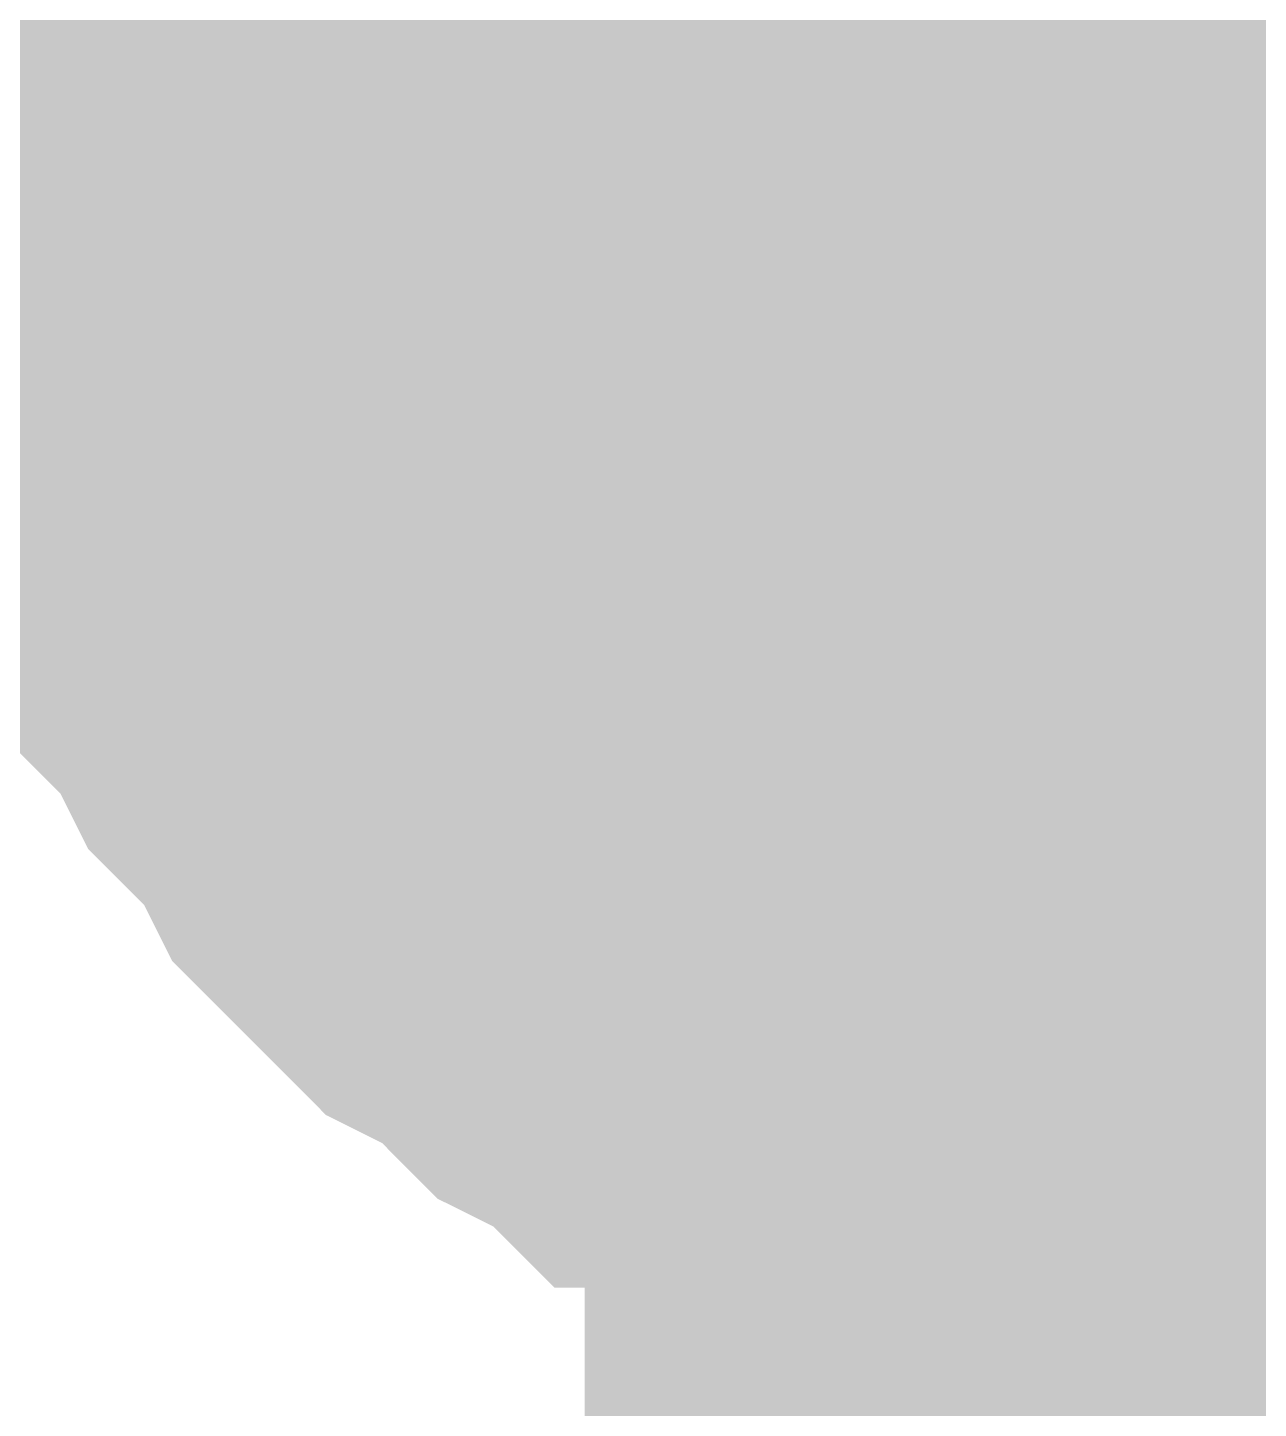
# Model space of a CAD drawing. Header units: inches. Extents: x 0 to 841, y 0 to 594.
# Drawn here: x 411.682 to 412.673, y 551.552 to 552.664 of the extents above; entities that cross this region are included whole.
import ezdxf

# ---------------------------------------------------------------- set-up
doc = ezdxf.new("R2010")
doc.units = ezdxf.units.IN
doc.layers.add('Sheet', color=255, linetype='Continuous')

msp = doc.modelspace()

# ---------------------------------------------------------------- linework, layer by layer
at = {"layer": 'Sheet'}
for points in [[(402.5113, 567.4982, 0.7493, 0.7493, 0), (412.505, 567.4982, 0.7493, 0.7493, 0), (412.505, 552.4955, 0.7493, 0.7493, 0)], [(411.7415, 552.4955, 0.2997, 0.2997, 0), (411.7415, 552.5404, 0.2997, 0.2997, 0), (411.7415, 552.5628, 0.2997, 0.2997, 0), (411.7415, 552.6078, 0.2997, 0.2997, 0), (411.7639, 552.6527, 0.2997, 0.2997, 0), (411.7639, 552.6751, 0.2997, 0.2997, 0), (411.7864, 552.7201, 0.2997, 0.2997, 0), (411.7864, 552.7425, 0.2997, 0.2997, 0), (411.8088, 552.7874, 0.2997, 0.2997, 0), (411.8088, 552.8099, 0.2997, 0.2997, 0), (411.8313, 552.8548, 0.2997, 0.2997, 0)], [(411.7415, 552.4955, 0.2997, 0.2997, 0), (411.7415, 552.5404, 0.2997, 0.2997, 0), (411.7415, 552.5628, 0.2997, 0.2997, 0), (411.7415, 552.6078, 0.2997, 0.2997, 0), (411.7639, 552.6527, 0.2997, 0.2997, 0), (411.7639, 552.6751, 0.2997, 0.2997, 0), (411.7864, 552.7201, 0.2997, 0.2997, 0), (411.7864, 552.7425, 0.2997, 0.2997, 0), (411.8088, 552.7874, 0.2997, 0.2997, 0), (411.8088, 552.8099, 0.2997, 0.2997, 0), (411.8313, 552.8548, 0.2997, 0.2997, 0)], [(411.7415, 552.4955, 0.2997, 0.2997, 0), (411.7415, 552.5404, 0.2997, 0.2997, 0), (411.7415, 552.5628, 0.2997, 0.2997, 0), (411.7415, 552.6078, 0.2997, 0.2997, 0), (411.7639, 552.6527, 0.2997, 0.2997, 0), (411.7639, 552.6751, 0.2997, 0.2997, 0), (411.7864, 552.7201, 0.2997, 0.2997, 0), (411.7864, 552.7425, 0.2997, 0.2997, 0), (411.8088, 552.7874, 0.2997, 0.2997, 0), (411.8088, 552.8099, 0.2997, 0.2997, 0), (411.8313, 552.8548, 0.2997, 0.2997, 0)], [(411.7415, 552.4955, 0.2997, 0.2997, 0), (411.7415, 552.5404, 0.2997, 0.2997, 0), (411.7415, 552.5628, 0.2997, 0.2997, 0), (411.7415, 552.6078, 0.2997, 0.2997, 0), (411.7639, 552.6527, 0.2997, 0.2997, 0), (411.7639, 552.6751, 0.2997, 0.2997, 0), (411.7864, 552.7201, 0.2997, 0.2997, 0), (411.7864, 552.7425, 0.2997, 0.2997, 0), (411.8088, 552.7874, 0.2997, 0.2997, 0), (411.8088, 552.8099, 0.2997, 0.2997, 0), (411.8313, 552.8548, 0.2997, 0.2997, 0)], [(412.0109, 552.4955, 0.2997, 0.2997, 0), (412.0109, 552.5179, 0.2997, 0.2997, 0), (412.0109, 552.5404, 0.2997, 0.2997, 0), (412.0109, 552.5628, 0.2997, 0.2997, 0), (412.0109, 552.5853, 0.2997, 0.2997, 0), (412.0334, 552.6078, 0.2997, 0.2997, 0), (412.0334, 552.6302, 0.2997, 0.2997, 0), (412.0334, 552.6751, 0.2997, 0.2997, 0), (412.0559, 552.6751, 0.2997, 0.2997, 0), (412.0559, 552.6976, 0.2997, 0.2997, 0), (412.0783, 552.7201, 0.2997, 0.2997, 0), (412.0783, 552.7425, 0.2997, 0.2997, 0), (412.1008, 552.765, 0.2997, 0.2997, 0), (412.1008, 552.7874, 0.2997, 0.2997, 0), (412.1232, 552.8099, 0.2997, 0.2997, 0), (412.1457, 552.8324, 0.2997, 0.2997, 0)], [(412.0109, 552.4955, 0.2997, 0.2997, 0), (412.0109, 552.5179, 0.2997, 0.2997, 0), (412.0109, 552.5404, 0.2997, 0.2997, 0), (412.0109, 552.5628, 0.2997, 0.2997, 0), (412.0109, 552.5853, 0.2997, 0.2997, 0), (412.0334, 552.6078, 0.2997, 0.2997, 0), (412.0334, 552.6302, 0.2997, 0.2997, 0), (412.0334, 552.6751, 0.2997, 0.2997, 0), (412.0559, 552.6751, 0.2997, 0.2997, 0), (412.0559, 552.6976, 0.2997, 0.2997, 0), (412.0783, 552.7201, 0.2997, 0.2997, 0), (412.0783, 552.7425, 0.2997, 0.2997, 0), (412.1008, 552.765, 0.2997, 0.2997, 0), (412.1008, 552.7874, 0.2997, 0.2997, 0), (412.1232, 552.8099, 0.2997, 0.2997, 0), (412.1457, 552.8324, 0.2997, 0.2997, 0)], [(412.0109, 552.4955, 0.2997, 0.2997, 0), (412.0109, 552.5179, 0.2997, 0.2997, 0), (412.0109, 552.5404, 0.2997, 0.2997, 0), (412.0109, 552.5628, 0.2997, 0.2997, 0), (412.0109, 552.5853, 0.2997, 0.2997, 0), (412.0334, 552.6078, 0.2997, 0.2997, 0), (412.0334, 552.6302, 0.2997, 0.2997, 0), (412.0334, 552.6751, 0.2997, 0.2997, 0), (412.0559, 552.6751, 0.2997, 0.2997, 0), (412.0559, 552.6976, 0.2997, 0.2997, 0), (412.0783, 552.7201, 0.2997, 0.2997, 0), (412.0783, 552.7425, 0.2997, 0.2997, 0), (412.1008, 552.765, 0.2997, 0.2997, 0), (412.1008, 552.7874, 0.2997, 0.2997, 0), (412.1232, 552.8099, 0.2997, 0.2997, 0), (412.1457, 552.8324, 0.2997, 0.2997, 0)], [(412.0109, 552.4955, 0.2997, 0.2997, 0), (412.0109, 552.5179, 0.2997, 0.2997, 0), (412.0109, 552.5404, 0.2997, 0.2997, 0), (412.0109, 552.5628, 0.2997, 0.2997, 0), (412.0109, 552.5853, 0.2997, 0.2997, 0), (412.0334, 552.6078, 0.2997, 0.2997, 0), (412.0334, 552.6302, 0.2997, 0.2997, 0), (412.0334, 552.6751, 0.2997, 0.2997, 0), (412.0559, 552.6751, 0.2997, 0.2997, 0), (412.0559, 552.6976, 0.2997, 0.2997, 0), (412.0783, 552.7201, 0.2997, 0.2997, 0), (412.0783, 552.7425, 0.2997, 0.2997, 0), (412.1008, 552.765, 0.2997, 0.2997, 0), (412.1008, 552.7874, 0.2997, 0.2997, 0), (412.1232, 552.8099, 0.2997, 0.2997, 0), (412.1457, 552.8324, 0.2997, 0.2997, 0)], [(445.0015, 552.4955, 0.7493, 0.7493, 0), (429.9997, 552.4955, 0.7493, 0.7493, 0), (412.505, 552.4955, 0.7493, 0.7493, 0), (412.505, 552.4955, 0.7493, 0.7493, 0), (405.0041, 552.4955, 0.7493, 0.7493, 0), (405.0041, 552.4955, 0.7493, 0.7493, 0)], [(412.505, 552.4955, 0.7493, 0.7493, 0), (412.505, 549.98, 0.7493, 0.7493, 0)], [(411.7415, 552.4955, 0.0991, 0.0991, 0), (411.7415, 552.5404, 0.0991, 0.0991, 0), (411.7415, 552.5628, 0.0991, 0.0991, 0), (411.7415, 552.6078, 0.0991, 0.0991, 0), (411.7639, 552.6527, 0.0991, 0.0991, 0), (411.7639, 552.6751, 0.0991, 0.0991, 0), (411.7864, 552.7201, 0.0991, 0.0991, 0)], [(411.7415, 552.4955, 0.0991, 0.0991, 0), (411.7415, 552.5404, 0.0991, 0.0991, 0), (411.7415, 552.5628, 0.0991, 0.0991, 0), (411.7415, 552.6078, 0.0991, 0.0991, 0), (411.7639, 552.6527, 0.0991, 0.0991, 0), (411.7639, 552.6751, 0.0991, 0.0991, 0), (411.7864, 552.7201, 0.0991, 0.0991, 0)], [(411.7415, 552.4955, 0.0991, 0.0991, 0), (411.7415, 552.5404, 0.0991, 0.0991, 0), (411.7415, 552.5628, 0.0991, 0.0991, 0), (411.7415, 552.6078, 0.0991, 0.0991, 0), (411.7639, 552.6527, 0.0991, 0.0991, 0), (411.7639, 552.6751, 0.0991, 0.0991, 0), (411.7864, 552.7201, 0.0991, 0.0991, 0)], [(411.7415, 552.4955, 0.0991, 0.0991, 0), (411.7415, 552.5404, 0.0991, 0.0991, 0), (411.7415, 552.5628, 0.0991, 0.0991, 0), (411.7415, 552.6078, 0.0991, 0.0991, 0), (411.7639, 552.6527, 0.0991, 0.0991, 0), (411.7639, 552.6751, 0.0991, 0.0991, 0), (411.7864, 552.7201, 0.0991, 0.0991, 0)], [(412.0109, 552.4955, 0.0991, 0.0991, 0), (412.0109, 552.5179, 0.0991, 0.0991, 0), (412.0109, 552.5404, 0.0991, 0.0991, 0), (412.0109, 552.5628, 0.0991, 0.0991, 0), (412.0109, 552.5853, 0.0991, 0.0991, 0), (412.0334, 552.6078, 0.0991, 0.0991, 0), (412.0334, 552.6302, 0.0991, 0.0991, 0), (412.0334, 552.6751, 0.0991, 0.0991, 0), (412.0559, 552.6751, 0.0991, 0.0991, 0), (412.0559, 552.6976, 0.0991, 0.0991, 0), (412.0783, 552.7201, 0.0991, 0.0991, 0)], [(412.0109, 552.4955, 0.0991, 0.0991, 0), (412.0109, 552.5179, 0.0991, 0.0991, 0), (412.0109, 552.5404, 0.0991, 0.0991, 0), (412.0109, 552.5628, 0.0991, 0.0991, 0), (412.0109, 552.5853, 0.0991, 0.0991, 0), (412.0334, 552.6078, 0.0991, 0.0991, 0), (412.0334, 552.6302, 0.0991, 0.0991, 0), (412.0334, 552.6751, 0.0991, 0.0991, 0), (412.0559, 552.6751, 0.0991, 0.0991, 0), (412.0559, 552.6976, 0.0991, 0.0991, 0), (412.0783, 552.7201, 0.0991, 0.0991, 0)], [(412.0109, 552.4955, 0.0991, 0.0991, 0), (412.0109, 552.5179, 0.0991, 0.0991, 0), (412.0109, 552.5404, 0.0991, 0.0991, 0), (412.0109, 552.5628, 0.0991, 0.0991, 0), (412.0109, 552.5853, 0.0991, 0.0991, 0), (412.0334, 552.6078, 0.0991, 0.0991, 0), (412.0334, 552.6302, 0.0991, 0.0991, 0), (412.0334, 552.6751, 0.0991, 0.0991, 0), (412.0559, 552.6751, 0.0991, 0.0991, 0), (412.0559, 552.6976, 0.0991, 0.0991, 0), (412.0783, 552.7201, 0.0991, 0.0991, 0)], [(412.0109, 552.4955, 0.0991, 0.0991, 0), (412.0109, 552.5179, 0.0991, 0.0991, 0), (412.0109, 552.5404, 0.0991, 0.0991, 0), (412.0109, 552.5628, 0.0991, 0.0991, 0), (412.0109, 552.5853, 0.0991, 0.0991, 0), (412.0334, 552.6078, 0.0991, 0.0991, 0), (412.0334, 552.6302, 0.0991, 0.0991, 0), (412.0334, 552.6751, 0.0991, 0.0991, 0), (412.0559, 552.6751, 0.0991, 0.0991, 0), (412.0559, 552.6976, 0.0991, 0.0991, 0), (412.0783, 552.7201, 0.0991, 0.0991, 0)], [(412.505, 551.7319, 0.2997, 0.2997, 0), (412.4601, 551.7319, 0.2997, 0.2997, 0), (412.4376, 551.7319, 0.2997, 0.2997, 0), (412.3927, 551.7319, 0.2997, 0.2997, 0), (412.3478, 551.7543, 0.2997, 0.2997, 0), (412.3254, 551.7543, 0.2997, 0.2997, 0), (412.2804, 551.7768, 0.2997, 0.2997, 0), (412.258, 551.7768, 0.2997, 0.2997, 0), (412.2131, 551.7992, 0.2997, 0.2997, 0), (412.1906, 551.7992, 0.2997, 0.2997, 0), (412.1457, 551.8217, 0.2997, 0.2997, 0), (412.1232, 551.8441, 0.2997, 0.2997, 0), (412.0783, 551.8666, 0.2997, 0.2997, 0), (412.0559, 551.8891, 0.2997, 0.2997, 0), (412.0334, 551.9115, 0.2997, 0.2997, 0), (411.9885, 551.934, 0.2997, 0.2997, 0), (411.966, 551.9564, 0.2997, 0.2997, 0), (411.9436, 551.9789, 0.2997, 0.2997, 0), (411.9211, 552.0014, 0.2997, 0.2997, 0), (411.8987, 552.0463, 0.2997, 0.2997, 0), (411.8762, 552.0687, 0.2997, 0.2997, 0), (411.8537, 552.0912, 0.2997, 0.2997, 0), (411.8313, 552.1361, 0.2997, 0.2997, 0), (411.8088, 552.1586, 0.2997, 0.2997, 0), (411.8088, 552.2035, 0.2997, 0.2997, 0), (411.7864, 552.226, 0.2997, 0.2997, 0), (411.7864, 552.2709, 0.2997, 0.2997, 0), (411.7639, 552.2933, 0.2997, 0.2997, 0), (411.7639, 552.3382, 0.2997, 0.2997, 0), (411.7415, 552.3832, 0.2997, 0.2997, 0), (411.7415, 552.4056, 0.2997, 0.2997, 0), (411.7415, 552.4505, 0.2997, 0.2997, 0), (411.7415, 552.4955, 0.2997, 0.2997, 0)], [(411.7415, 552.4955, 0.2997, 0.2997, 0), (411.7415, 552.4955, 0.2997, 0.2997, 0)], [(412.505, 551.7319, 0.2997, 0.2997, 0), (412.4601, 551.7319, 0.2997, 0.2997, 0), (412.4152, 551.7319, 0.2997, 0.2997, 0), (412.3927, 551.7319, 0.2997, 0.2997, 0), (412.3478, 551.7543, 0.2997, 0.2997, 0), (412.3029, 551.7543, 0.2997, 0.2997, 0), (412.2804, 551.7768, 0.2997, 0.2997, 0), (412.2355, 551.7768, 0.2997, 0.2997, 0), (412.2131, 551.7992, 0.2997, 0.2997, 0), (412.1682, 551.7992, 0.2997, 0.2997, 0), (412.1457, 551.8217, 0.2997, 0.2997, 0), (412.1008, 551.8441, 0.2997, 0.2997, 0), (412.0783, 551.8666, 0.2997, 0.2997, 0), (412.0559, 551.8891, 0.2997, 0.2997, 0), (412.0109, 551.9115, 0.2997, 0.2997, 0), (411.9885, 551.934, 0.2997, 0.2997, 0), (411.966, 551.9564, 0.2997, 0.2997, 0), (411.9436, 551.9789, 0.2997, 0.2997, 0), (411.9211, 552.0014, 0.2997, 0.2997, 0), (411.8987, 552.0463, 0.2997, 0.2997, 0), (411.8762, 552.0687, 0.2997, 0.2997, 0), (411.8537, 552.0912, 0.2997, 0.2997, 0), (411.8313, 552.1361, 0.2997, 0.2997, 0), (411.8088, 552.1586, 0.2997, 0.2997, 0), (411.8088, 552.2035, 0.2997, 0.2997, 0), (411.7864, 552.226, 0.2997, 0.2997, 0), (411.7864, 552.2709, 0.2997, 0.2997, 0), (411.7639, 552.2933, 0.2997, 0.2997, 0), (411.7639, 552.3382, 0.2997, 0.2997, 0), (411.7415, 552.3832, 0.2997, 0.2997, 0), (411.7415, 552.4056, 0.2997, 0.2997, 0), (411.7415, 552.4505, 0.2997, 0.2997, 0), (411.7415, 552.4955, 0.2997, 0.2997, 0)], [(411.7415, 552.4955, 0.2997, 0.2997, 0), (411.7415, 552.4955, 0.2997, 0.2997, 0)], [(412.505, 551.7319, 0.2997, 0.2997, 0), (412.4601, 551.7319, 0.2997, 0.2997, 0), (412.4376, 551.7319, 0.2997, 0.2997, 0), (412.3927, 551.7319, 0.2997, 0.2997, 0), (412.3478, 551.7543, 0.2997, 0.2997, 0), (412.3254, 551.7543, 0.2997, 0.2997, 0), (412.2804, 551.7768, 0.2997, 0.2997, 0), (412.258, 551.7768, 0.2997, 0.2997, 0), (412.2131, 551.7992, 0.2997, 0.2997, 0), (412.1906, 551.7992, 0.2997, 0.2997, 0), (412.1457, 551.8217, 0.2997, 0.2997, 0), (412.1232, 551.8441, 0.2997, 0.2997, 0), (412.0783, 551.8666, 0.2997, 0.2997, 0), (412.0559, 551.8891, 0.2997, 0.2997, 0), (412.0334, 551.9115, 0.2997, 0.2997, 0), (411.9885, 551.934, 0.2997, 0.2997, 0), (411.966, 551.9564, 0.2997, 0.2997, 0), (411.9436, 551.9789, 0.2997, 0.2997, 0), (411.9211, 552.0014, 0.2997, 0.2997, 0), (411.8987, 552.0463, 0.2997, 0.2997, 0), (411.8762, 552.0687, 0.2997, 0.2997, 0), (411.8537, 552.0912, 0.2997, 0.2997, 0), (411.8313, 552.1361, 0.2997, 0.2997, 0), (411.8088, 552.1586, 0.2997, 0.2997, 0), (411.8088, 552.2035, 0.2997, 0.2997, 0), (411.7864, 552.226, 0.2997, 0.2997, 0), (411.7864, 552.2709, 0.2997, 0.2997, 0), (411.7639, 552.2933, 0.2997, 0.2997, 0), (411.7639, 552.3382, 0.2997, 0.2997, 0), (411.7415, 552.3832, 0.2997, 0.2997, 0), (411.7415, 552.4056, 0.2997, 0.2997, 0), (411.7415, 552.4505, 0.2997, 0.2997, 0), (411.7415, 552.4955, 0.2997, 0.2997, 0)], [(411.7415, 552.4955, 0.2997, 0.2997, 0), (411.7415, 552.4955, 0.2997, 0.2997, 0)], [(412.505, 551.7319, 0.2997, 0.2997, 0), (412.4601, 551.7319, 0.2997, 0.2997, 0), (412.4152, 551.7319, 0.2997, 0.2997, 0), (412.3927, 551.7319, 0.2997, 0.2997, 0), (412.3478, 551.7543, 0.2997, 0.2997, 0), (412.3029, 551.7543, 0.2997, 0.2997, 0), (412.2804, 551.7768, 0.2997, 0.2997, 0), (412.2355, 551.7768, 0.2997, 0.2997, 0), (412.2131, 551.7992, 0.2997, 0.2997, 0), (412.1682, 551.7992, 0.2997, 0.2997, 0), (412.1457, 551.8217, 0.2997, 0.2997, 0), (412.1008, 551.8441, 0.2997, 0.2997, 0), (412.0783, 551.8666, 0.2997, 0.2997, 0), (412.0559, 551.8891, 0.2997, 0.2997, 0), (412.0109, 551.9115, 0.2997, 0.2997, 0), (411.9885, 551.934, 0.2997, 0.2997, 0), (411.966, 551.9564, 0.2997, 0.2997, 0), (411.9436, 551.9789, 0.2997, 0.2997, 0), (411.9211, 552.0014, 0.2997, 0.2997, 0), (411.8987, 552.0463, 0.2997, 0.2997, 0), (411.8762, 552.0687, 0.2997, 0.2997, 0), (411.8537, 552.0912, 0.2997, 0.2997, 0), (411.8313, 552.1361, 0.2997, 0.2997, 0), (411.8088, 552.1586, 0.2997, 0.2997, 0), (411.8088, 552.2035, 0.2997, 0.2997, 0), (411.7864, 552.226, 0.2997, 0.2997, 0), (411.7864, 552.2709, 0.2997, 0.2997, 0), (411.7639, 552.2933, 0.2997, 0.2997, 0), (411.7639, 552.3382, 0.2997, 0.2997, 0), (411.7415, 552.3832, 0.2997, 0.2997, 0), (411.7415, 552.4056, 0.2997, 0.2997, 0), (411.7415, 552.4505, 0.2997, 0.2997, 0), (411.7415, 552.4955, 0.2997, 0.2997, 0)], [(411.7415, 552.4955, 0.2997, 0.2997, 0), (411.7415, 552.4955, 0.2997, 0.2997, 0)], [(412.505, 551.9789, 0.2997, 0.2997, 0), (412.4826, 551.9789, 0.2997, 0.2997, 0), (412.4601, 551.9789, 0.2997, 0.2997, 0), (412.4376, 551.9789, 0.2997, 0.2997, 0), (412.4152, 551.9789, 0.2997, 0.2997, 0), (412.3927, 552.0014, 0.2997, 0.2997, 0), (412.3703, 552.0014, 0.2997, 0.2997, 0), (412.3254, 552.0014, 0.2997, 0.2997, 0), (412.3254, 552.0238, 0.2997, 0.2997, 0), (412.3029, 552.0238, 0.2997, 0.2997, 0), (412.2804, 552.0463, 0.2997, 0.2997, 0), (412.258, 552.0463, 0.2997, 0.2997, 0), (412.2355, 552.0687, 0.2997, 0.2997, 0), (412.2131, 552.0687, 0.2997, 0.2997, 0), (412.1906, 552.0912, 0.2997, 0.2997, 0), (412.1682, 552.1137, 0.2997, 0.2997, 0), (412.1457, 552.1361, 0.2997, 0.2997, 0), (412.1457, 552.1361, 0.2997, 0.2997, 0), (412.1232, 552.1586, 0.2997, 0.2997, 0), (412.1008, 552.181, 0.2997, 0.2997, 0), (412.1008, 552.2035, 0.2997, 0.2997, 0), (412.0783, 552.226, 0.2997, 0.2997, 0), (412.0783, 552.2484, 0.2997, 0.2997, 0), (412.0559, 552.2709, 0.2997, 0.2997, 0), (412.0559, 552.2933, 0.2997, 0.2997, 0), (412.0334, 552.3158, 0.2997, 0.2997, 0), (412.0334, 552.3382, 0.2997, 0.2997, 0), (412.0334, 552.3607, 0.2997, 0.2997, 0), (412.0109, 552.3832, 0.2997, 0.2997, 0), (412.0109, 552.4056, 0.2997, 0.2997, 0), (412.0109, 552.4505, 0.2997, 0.2997, 0), (412.0109, 552.473, 0.2997, 0.2997, 0), (412.0109, 552.4955, 0.2997, 0.2997, 0)], [(412.0109, 552.4955, 0.2997, 0.2997, 0), (412.0109, 552.4955, 0.2997, 0.2997, 0)], [(412.505, 551.9789, 0.2997, 0.2997, 0), (412.4826, 551.9789, 0.2997, 0.2997, 0), (412.4601, 551.9789, 0.2997, 0.2997, 0), (412.4376, 551.9789, 0.2997, 0.2997, 0), (412.4152, 551.9789, 0.2997, 0.2997, 0), (412.3927, 552.0014, 0.2997, 0.2997, 0), (412.3703, 552.0014, 0.2997, 0.2997, 0), (412.3254, 552.0014, 0.2997, 0.2997, 0), (412.3254, 552.0238, 0.2997, 0.2997, 0), (412.3029, 552.0238, 0.2997, 0.2997, 0), (412.2804, 552.0463, 0.2997, 0.2997, 0), (412.258, 552.0463, 0.2997, 0.2997, 0), (412.2355, 552.0687, 0.2997, 0.2997, 0), (412.2131, 552.0687, 0.2997, 0.2997, 0), (412.1906, 552.0912, 0.2997, 0.2997, 0), (412.1682, 552.1137, 0.2997, 0.2997, 0), (412.1457, 552.1361, 0.2997, 0.2997, 0), (412.1457, 552.1361, 0.2997, 0.2997, 0), (412.1232, 552.1586, 0.2997, 0.2997, 0), (412.1008, 552.181, 0.2997, 0.2997, 0), (412.1008, 552.2035, 0.2997, 0.2997, 0), (412.0783, 552.226, 0.2997, 0.2997, 0), (412.0783, 552.2484, 0.2997, 0.2997, 0), (412.0559, 552.2709, 0.2997, 0.2997, 0), (412.0559, 552.2933, 0.2997, 0.2997, 0), (412.0334, 552.3158, 0.2997, 0.2997, 0), (412.0334, 552.3382, 0.2997, 0.2997, 0), (412.0334, 552.3607, 0.2997, 0.2997, 0), (412.0109, 552.3832, 0.2997, 0.2997, 0), (412.0109, 552.4056, 0.2997, 0.2997, 0), (412.0109, 552.4505, 0.2997, 0.2997, 0), (412.0109, 552.473, 0.2997, 0.2997, 0), (412.0109, 552.4955, 0.2997, 0.2997, 0)], [(412.0109, 552.4955, 0.2997, 0.2997, 0), (412.0109, 552.4955, 0.2997, 0.2997, 0)], [(412.505, 551.9789, 0.2997, 0.2997, 0), (412.4826, 551.9789, 0.2997, 0.2997, 0), (412.4601, 551.9789, 0.2997, 0.2997, 0), (412.4376, 551.9789, 0.2997, 0.2997, 0), (412.4152, 551.9789, 0.2997, 0.2997, 0), (412.3927, 552.0014, 0.2997, 0.2997, 0), (412.3703, 552.0014, 0.2997, 0.2997, 0), (412.3254, 552.0014, 0.2997, 0.2997, 0), (412.3254, 552.0238, 0.2997, 0.2997, 0), (412.3029, 552.0238, 0.2997, 0.2997, 0), (412.2804, 552.0463, 0.2997, 0.2997, 0), (412.258, 552.0463, 0.2997, 0.2997, 0), (412.2355, 552.0687, 0.2997, 0.2997, 0), (412.2131, 552.0687, 0.2997, 0.2997, 0), (412.1906, 552.0912, 0.2997, 0.2997, 0), (412.1682, 552.1137, 0.2997, 0.2997, 0), (412.1457, 552.1361, 0.2997, 0.2997, 0), (412.1457, 552.1361, 0.2997, 0.2997, 0), (412.1232, 552.1586, 0.2997, 0.2997, 0), (412.1008, 552.181, 0.2997, 0.2997, 0), (412.1008, 552.2035, 0.2997, 0.2997, 0), (412.0783, 552.226, 0.2997, 0.2997, 0), (412.0783, 552.2484, 0.2997, 0.2997, 0), (412.0559, 552.2709, 0.2997, 0.2997, 0), (412.0559, 552.2933, 0.2997, 0.2997, 0), (412.0334, 552.3158, 0.2997, 0.2997, 0), (412.0334, 552.3382, 0.2997, 0.2997, 0), (412.0334, 552.3607, 0.2997, 0.2997, 0), (412.0109, 552.3832, 0.2997, 0.2997, 0), (412.0109, 552.4056, 0.2997, 0.2997, 0), (412.0109, 552.4505, 0.2997, 0.2997, 0), (412.0109, 552.473, 0.2997, 0.2997, 0), (412.0109, 552.4955, 0.2997, 0.2997, 0)], [(412.0109, 552.4955, 0.2997, 0.2997, 0), (412.0109, 552.4955, 0.2997, 0.2997, 0)], [(412.505, 551.9789, 0.2997, 0.2997, 0), (412.4826, 551.9789, 0.2997, 0.2997, 0), (412.4601, 551.9789, 0.2997, 0.2997, 0), (412.4376, 551.9789, 0.2997, 0.2997, 0), (412.4152, 551.9789, 0.2997, 0.2997, 0), (412.3927, 552.0014, 0.2997, 0.2997, 0), (412.3703, 552.0014, 0.2997, 0.2997, 0), (412.3254, 552.0014, 0.2997, 0.2997, 0), (412.3254, 552.0238, 0.2997, 0.2997, 0), (412.3029, 552.0238, 0.2997, 0.2997, 0), (412.2804, 552.0463, 0.2997, 0.2997, 0), (412.258, 552.0463, 0.2997, 0.2997, 0), (412.2355, 552.0687, 0.2997, 0.2997, 0), (412.2131, 552.0687, 0.2997, 0.2997, 0), (412.1906, 552.0912, 0.2997, 0.2997, 0), (412.1682, 552.1137, 0.2997, 0.2997, 0), (412.1457, 552.1361, 0.2997, 0.2997, 0), (412.1457, 552.1361, 0.2997, 0.2997, 0), (412.1232, 552.1586, 0.2997, 0.2997, 0), (412.1008, 552.181, 0.2997, 0.2997, 0), (412.1008, 552.2035, 0.2997, 0.2997, 0), (412.0783, 552.226, 0.2997, 0.2997, 0), (412.0783, 552.2484, 0.2997, 0.2997, 0), (412.0559, 552.2709, 0.2997, 0.2997, 0), (412.0559, 552.2933, 0.2997, 0.2997, 0), (412.0334, 552.3158, 0.2997, 0.2997, 0), (412.0334, 552.3382, 0.2997, 0.2997, 0), (412.0334, 552.3607, 0.2997, 0.2997, 0), (412.0109, 552.3832, 0.2997, 0.2997, 0), (412.0109, 552.4056, 0.2997, 0.2997, 0), (412.0109, 552.4505, 0.2997, 0.2997, 0), (412.0109, 552.473, 0.2997, 0.2997, 0), (412.0109, 552.4955, 0.2997, 0.2997, 0)], [(412.0109, 552.4955, 0.2997, 0.2997, 0), (412.0109, 552.4955, 0.2997, 0.2997, 0)], [(412.505, 551.7319, 0.0991, 0.0991, 0), (412.4601, 551.7319, 0.0991, 0.0991, 0), (412.4376, 551.7319, 0.0991, 0.0991, 0), (412.3927, 551.7319, 0.0991, 0.0991, 0), (412.3478, 551.7543, 0.0991, 0.0991, 0), (412.3254, 551.7543, 0.0991, 0.0991, 0), (412.2804, 551.7768, 0.0991, 0.0991, 0), (412.258, 551.7768, 0.0991, 0.0991, 0), (412.2131, 551.7992, 0.0991, 0.0991, 0), (412.1906, 551.7992, 0.0991, 0.0991, 0), (412.1457, 551.8217, 0.0991, 0.0991, 0), (412.1232, 551.8441, 0.0991, 0.0991, 0), (412.0783, 551.8666, 0.0991, 0.0991, 0), (412.0559, 551.8891, 0.0991, 0.0991, 0), (412.0334, 551.9115, 0.0991, 0.0991, 0), (411.9885, 551.934, 0.0991, 0.0991, 0), (411.966, 551.9564, 0.0991, 0.0991, 0), (411.9436, 551.9789, 0.0991, 0.0991, 0), (411.9211, 552.0014, 0.0991, 0.0991, 0), (411.8987, 552.0463, 0.0991, 0.0991, 0), (411.8762, 552.0687, 0.0991, 0.0991, 0), (411.8537, 552.0912, 0.0991, 0.0991, 0), (411.8313, 552.1361, 0.0991, 0.0991, 0), (411.8088, 552.1586, 0.0991, 0.0991, 0), (411.8088, 552.2035, 0.0991, 0.0991, 0), (411.7864, 552.226, 0.0991, 0.0991, 0), (411.7864, 552.2709, 0.0991, 0.0991, 0), (411.7639, 552.2933, 0.0991, 0.0991, 0), (411.7639, 552.3382, 0.0991, 0.0991, 0), (411.7415, 552.3832, 0.0991, 0.0991, 0), (411.7415, 552.4056, 0.0991, 0.0991, 0), (411.7415, 552.4505, 0.0991, 0.0991, 0), (411.7415, 552.4955, 0.0991, 0.0991, 0)], [(411.7415, 552.4955, 0.0991, 0.0991, 0), (411.7415, 552.4955, 0.0991, 0.0991, 0)], [(412.505, 551.7319, 0.0991, 0.0991, 0), (412.4601, 551.7319, 0.0991, 0.0991, 0), (412.4152, 551.7319, 0.0991, 0.0991, 0), (412.3927, 551.7319, 0.0991, 0.0991, 0), (412.3478, 551.7543, 0.0991, 0.0991, 0), (412.3029, 551.7543, 0.0991, 0.0991, 0), (412.2804, 551.7768, 0.0991, 0.0991, 0), (412.2355, 551.7768, 0.0991, 0.0991, 0), (412.2131, 551.7992, 0.0991, 0.0991, 0), (412.1682, 551.7992, 0.0991, 0.0991, 0), (412.1457, 551.8217, 0.0991, 0.0991, 0), (412.1008, 551.8441, 0.0991, 0.0991, 0), (412.0783, 551.8666, 0.0991, 0.0991, 0), (412.0559, 551.8891, 0.0991, 0.0991, 0), (412.0109, 551.9115, 0.0991, 0.0991, 0), (411.9885, 551.934, 0.0991, 0.0991, 0), (411.966, 551.9564, 0.0991, 0.0991, 0), (411.9436, 551.9789, 0.0991, 0.0991, 0), (411.9211, 552.0014, 0.0991, 0.0991, 0), (411.8987, 552.0463, 0.0991, 0.0991, 0), (411.8762, 552.0687, 0.0991, 0.0991, 0), (411.8537, 552.0912, 0.0991, 0.0991, 0), (411.8313, 552.1361, 0.0991, 0.0991, 0), (411.8088, 552.1586, 0.0991, 0.0991, 0), (411.8088, 552.2035, 0.0991, 0.0991, 0), (411.7864, 552.226, 0.0991, 0.0991, 0), (411.7864, 552.2709, 0.0991, 0.0991, 0), (411.7639, 552.2933, 0.0991, 0.0991, 0), (411.7639, 552.3382, 0.0991, 0.0991, 0), (411.7415, 552.3832, 0.0991, 0.0991, 0), (411.7415, 552.4056, 0.0991, 0.0991, 0), (411.7415, 552.4505, 0.0991, 0.0991, 0), (411.7415, 552.4955, 0.0991, 0.0991, 0)], [(411.7415, 552.4955, 0.0991, 0.0991, 0), (411.7415, 552.4955, 0.0991, 0.0991, 0)], [(412.505, 551.7319, 0.0991, 0.0991, 0), (412.4601, 551.7319, 0.0991, 0.0991, 0), (412.4376, 551.7319, 0.0991, 0.0991, 0), (412.3927, 551.7319, 0.0991, 0.0991, 0), (412.3478, 551.7543, 0.0991, 0.0991, 0), (412.3254, 551.7543, 0.0991, 0.0991, 0), (412.2804, 551.7768, 0.0991, 0.0991, 0), (412.258, 551.7768, 0.0991, 0.0991, 0), (412.2131, 551.7992, 0.0991, 0.0991, 0), (412.1906, 551.7992, 0.0991, 0.0991, 0), (412.1457, 551.8217, 0.0991, 0.0991, 0), (412.1232, 551.8441, 0.0991, 0.0991, 0), (412.0783, 551.8666, 0.0991, 0.0991, 0), (412.0559, 551.8891, 0.0991, 0.0991, 0), (412.0334, 551.9115, 0.0991, 0.0991, 0), (411.9885, 551.934, 0.0991, 0.0991, 0), (411.966, 551.9564, 0.0991, 0.0991, 0), (411.9436, 551.9789, 0.0991, 0.0991, 0), (411.9211, 552.0014, 0.0991, 0.0991, 0), (411.8987, 552.0463, 0.0991, 0.0991, 0), (411.8762, 552.0687, 0.0991, 0.0991, 0), (411.8537, 552.0912, 0.0991, 0.0991, 0), (411.8313, 552.1361, 0.0991, 0.0991, 0), (411.8088, 552.1586, 0.0991, 0.0991, 0), (411.8088, 552.2035, 0.0991, 0.0991, 0), (411.7864, 552.226, 0.0991, 0.0991, 0), (411.7864, 552.2709, 0.0991, 0.0991, 0), (411.7639, 552.2933, 0.0991, 0.0991, 0), (411.7639, 552.3382, 0.0991, 0.0991, 0), (411.7415, 552.3832, 0.0991, 0.0991, 0), (411.7415, 552.4056, 0.0991, 0.0991, 0), (411.7415, 552.4505, 0.0991, 0.0991, 0), (411.7415, 552.4955, 0.0991, 0.0991, 0)], [(411.7415, 552.4955, 0.0991, 0.0991, 0), (411.7415, 552.4955, 0.0991, 0.0991, 0)], [(412.505, 551.7319, 0.0991, 0.0991, 0), (412.4601, 551.7319, 0.0991, 0.0991, 0), (412.4152, 551.7319, 0.0991, 0.0991, 0), (412.3927, 551.7319, 0.0991, 0.0991, 0), (412.3478, 551.7543, 0.0991, 0.0991, 0), (412.3029, 551.7543, 0.0991, 0.0991, 0), (412.2804, 551.7768, 0.0991, 0.0991, 0), (412.2355, 551.7768, 0.0991, 0.0991, 0), (412.2131, 551.7992, 0.0991, 0.0991, 0), (412.1682, 551.7992, 0.0991, 0.0991, 0), (412.1457, 551.8217, 0.0991, 0.0991, 0), (412.1008, 551.8441, 0.0991, 0.0991, 0), (412.0783, 551.8666, 0.0991, 0.0991, 0), (412.0559, 551.8891, 0.0991, 0.0991, 0), (412.0109, 551.9115, 0.0991, 0.0991, 0), (411.9885, 551.934, 0.0991, 0.0991, 0), (411.966, 551.9564, 0.0991, 0.0991, 0), (411.9436, 551.9789, 0.0991, 0.0991, 0), (411.9211, 552.0014, 0.0991, 0.0991, 0), (411.8987, 552.0463, 0.0991, 0.0991, 0), (411.8762, 552.0687, 0.0991, 0.0991, 0), (411.8537, 552.0912, 0.0991, 0.0991, 0), (411.8313, 552.1361, 0.0991, 0.0991, 0), (411.8088, 552.1586, 0.0991, 0.0991, 0), (411.8088, 552.2035, 0.0991, 0.0991, 0), (411.7864, 552.226, 0.0991, 0.0991, 0), (411.7864, 552.2709, 0.0991, 0.0991, 0), (411.7639, 552.2933, 0.0991, 0.0991, 0), (411.7639, 552.3382, 0.0991, 0.0991, 0), (411.7415, 552.3832, 0.0991, 0.0991, 0), (411.7415, 552.4056, 0.0991, 0.0991, 0), (411.7415, 552.4505, 0.0991, 0.0991, 0), (411.7415, 552.4955, 0.0991, 0.0991, 0)], [(411.7415, 552.4955, 0.0991, 0.0991, 0), (411.7415, 552.4955, 0.0991, 0.0991, 0)], [(412.505, 551.9789, 0.0991, 0.0991, 0), (412.4826, 551.9789, 0.0991, 0.0991, 0), (412.4601, 551.9789, 0.0991, 0.0991, 0), (412.4376, 551.9789, 0.0991, 0.0991, 0), (412.4152, 551.9789, 0.0991, 0.0991, 0), (412.3927, 552.0014, 0.0991, 0.0991, 0), (412.3703, 552.0014, 0.0991, 0.0991, 0), (412.3254, 552.0014, 0.0991, 0.0991, 0), (412.3254, 552.0238, 0.0991, 0.0991, 0), (412.3029, 552.0238, 0.0991, 0.0991, 0), (412.2804, 552.0463, 0.0991, 0.0991, 0), (412.258, 552.0463, 0.0991, 0.0991, 0), (412.2355, 552.0687, 0.0991, 0.0991, 0), (412.2131, 552.0687, 0.0991, 0.0991, 0), (412.1906, 552.0912, 0.0991, 0.0991, 0), (412.1682, 552.1137, 0.0991, 0.0991, 0), (412.1457, 552.1361, 0.0991, 0.0991, 0), (412.1457, 552.1361, 0.0991, 0.0991, 0), (412.1232, 552.1586, 0.0991, 0.0991, 0), (412.1008, 552.181, 0.0991, 0.0991, 0), (412.1008, 552.2035, 0.0991, 0.0991, 0), (412.0783, 552.226, 0.0991, 0.0991, 0), (412.0783, 552.2484, 0.0991, 0.0991, 0), (412.0559, 552.2709, 0.0991, 0.0991, 0), (412.0559, 552.2933, 0.0991, 0.0991, 0), (412.0334, 552.3158, 0.0991, 0.0991, 0), (412.0334, 552.3382, 0.0991, 0.0991, 0), (412.0334, 552.3607, 0.0991, 0.0991, 0), (412.0109, 552.3832, 0.0991, 0.0991, 0), (412.0109, 552.4056, 0.0991, 0.0991, 0), (412.0109, 552.4505, 0.0991, 0.0991, 0), (412.0109, 552.473, 0.0991, 0.0991, 0), (412.0109, 552.4955, 0.0991, 0.0991, 0)], [(412.0109, 552.4955, 0.0991, 0.0991, 0), (412.0109, 552.4955, 0.0991, 0.0991, 0)], [(412.505, 551.9789, 0.0991, 0.0991, 0), (412.4826, 551.9789, 0.0991, 0.0991, 0), (412.4601, 551.9789, 0.0991, 0.0991, 0), (412.4376, 551.9789, 0.0991, 0.0991, 0), (412.4152, 551.9789, 0.0991, 0.0991, 0), (412.3927, 552.0014, 0.0991, 0.0991, 0), (412.3703, 552.0014, 0.0991, 0.0991, 0), (412.3254, 552.0014, 0.0991, 0.0991, 0), (412.3254, 552.0238, 0.0991, 0.0991, 0), (412.3029, 552.0238, 0.0991, 0.0991, 0), (412.2804, 552.0463, 0.0991, 0.0991, 0), (412.258, 552.0463, 0.0991, 0.0991, 0), (412.2355, 552.0687, 0.0991, 0.0991, 0), (412.2131, 552.0687, 0.0991, 0.0991, 0), (412.1906, 552.0912, 0.0991, 0.0991, 0), (412.1682, 552.1137, 0.0991, 0.0991, 0), (412.1457, 552.1361, 0.0991, 0.0991, 0), (412.1457, 552.1361, 0.0991, 0.0991, 0), (412.1232, 552.1586, 0.0991, 0.0991, 0), (412.1008, 552.181, 0.0991, 0.0991, 0), (412.1008, 552.2035, 0.0991, 0.0991, 0), (412.0783, 552.226, 0.0991, 0.0991, 0), (412.0783, 552.2484, 0.0991, 0.0991, 0), (412.0559, 552.2709, 0.0991, 0.0991, 0), (412.0559, 552.2933, 0.0991, 0.0991, 0), (412.0334, 552.3158, 0.0991, 0.0991, 0), (412.0334, 552.3382, 0.0991, 0.0991, 0), (412.0334, 552.3607, 0.0991, 0.0991, 0), (412.0109, 552.3832, 0.0991, 0.0991, 0), (412.0109, 552.4056, 0.0991, 0.0991, 0), (412.0109, 552.4505, 0.0991, 0.0991, 0), (412.0109, 552.473, 0.0991, 0.0991, 0), (412.0109, 552.4955, 0.0991, 0.0991, 0)], [(412.0109, 552.4955, 0.0991, 0.0991, 0), (412.0109, 552.4955, 0.0991, 0.0991, 0)], [(412.505, 551.9789, 0.0991, 0.0991, 0), (412.4826, 551.9789, 0.0991, 0.0991, 0), (412.4601, 551.9789, 0.0991, 0.0991, 0), (412.4376, 551.9789, 0.0991, 0.0991, 0), (412.4152, 551.9789, 0.0991, 0.0991, 0), (412.3927, 552.0014, 0.0991, 0.0991, 0), (412.3703, 552.0014, 0.0991, 0.0991, 0), (412.3254, 552.0014, 0.0991, 0.0991, 0), (412.3254, 552.0238, 0.0991, 0.0991, 0), (412.3029, 552.0238, 0.0991, 0.0991, 0), (412.2804, 552.0463, 0.0991, 0.0991, 0), (412.258, 552.0463, 0.0991, 0.0991, 0), (412.2355, 552.0687, 0.0991, 0.0991, 0), (412.2131, 552.0687, 0.0991, 0.0991, 0), (412.1906, 552.0912, 0.0991, 0.0991, 0), (412.1682, 552.1137, 0.0991, 0.0991, 0), (412.1457, 552.1361, 0.0991, 0.0991, 0), (412.1457, 552.1361, 0.0991, 0.0991, 0), (412.1232, 552.1586, 0.0991, 0.0991, 0), (412.1008, 552.181, 0.0991, 0.0991, 0), (412.1008, 552.2035, 0.0991, 0.0991, 0), (412.0783, 552.226, 0.0991, 0.0991, 0), (412.0783, 552.2484, 0.0991, 0.0991, 0), (412.0559, 552.2709, 0.0991, 0.0991, 0), (412.0559, 552.2933, 0.0991, 0.0991, 0), (412.0334, 552.3158, 0.0991, 0.0991, 0), (412.0334, 552.3382, 0.0991, 0.0991, 0), (412.0334, 552.3607, 0.0991, 0.0991, 0), (412.0109, 552.3832, 0.0991, 0.0991, 0), (412.0109, 552.4056, 0.0991, 0.0991, 0), (412.0109, 552.4505, 0.0991, 0.0991, 0), (412.0109, 552.473, 0.0991, 0.0991, 0), (412.0109, 552.4955, 0.0991, 0.0991, 0)], [(412.0109, 552.4955, 0.0991, 0.0991, 0), (412.0109, 552.4955, 0.0991, 0.0991, 0)], [(412.505, 551.9789, 0.0991, 0.0991, 0), (412.4826, 551.9789, 0.0991, 0.0991, 0), (412.4601, 551.9789, 0.0991, 0.0991, 0), (412.4376, 551.9789, 0.0991, 0.0991, 0), (412.4152, 551.9789, 0.0991, 0.0991, 0), (412.3927, 552.0014, 0.0991, 0.0991, 0), (412.3703, 552.0014, 0.0991, 0.0991, 0), (412.3254, 552.0014, 0.0991, 0.0991, 0), (412.3254, 552.0238, 0.0991, 0.0991, 0), (412.3029, 552.0238, 0.0991, 0.0991, 0), (412.2804, 552.0463, 0.0991, 0.0991, 0), (412.258, 552.0463, 0.0991, 0.0991, 0), (412.2355, 552.0687, 0.0991, 0.0991, 0), (412.2131, 552.0687, 0.0991, 0.0991, 0), (412.1906, 552.0912, 0.0991, 0.0991, 0), (412.1682, 552.1137, 0.0991, 0.0991, 0), (412.1457, 552.1361, 0.0991, 0.0991, 0), (412.1457, 552.1361, 0.0991, 0.0991, 0), (412.1232, 552.1586, 0.0991, 0.0991, 0), (412.1008, 552.181, 0.0991, 0.0991, 0), (412.1008, 552.2035, 0.0991, 0.0991, 0), (412.0783, 552.226, 0.0991, 0.0991, 0), (412.0783, 552.2484, 0.0991, 0.0991, 0), (412.0559, 552.2709, 0.0991, 0.0991, 0), (412.0559, 552.2933, 0.0991, 0.0991, 0), (412.0334, 552.3158, 0.0991, 0.0991, 0), (412.0334, 552.3382, 0.0991, 0.0991, 0), (412.0334, 552.3607, 0.0991, 0.0991, 0), (412.0109, 552.3832, 0.0991, 0.0991, 0), (412.0109, 552.4056, 0.0991, 0.0991, 0), (412.0109, 552.4505, 0.0991, 0.0991, 0), (412.0109, 552.473, 0.0991, 0.0991, 0), (412.0109, 552.4955, 0.0991, 0.0991, 0)], [(412.0109, 552.4955, 0.0991, 0.0991, 0), (412.0109, 552.4955, 0.0991, 0.0991, 0)], [(412.8419, 552.0912, 0.2997, 0.2997, 0), (412.8194, 552.0687, 0.2997, 0.2997, 0), (412.797, 552.0687, 0.2997, 0.2997, 0), (412.7745, 552.0463, 0.2997, 0.2997, 0), (412.7521, 552.0463, 0.2997, 0.2997, 0), (412.7296, 552.0238, 0.2997, 0.2997, 0), (412.7071, 552.0238, 0.2997, 0.2997, 0), (412.6847, 552.0014, 0.2997, 0.2997, 0), (412.6622, 552.0014, 0.2997, 0.2997, 0), (412.6398, 552.0014, 0.2997, 0.2997, 0), (412.6173, 551.9789, 0.2997, 0.2997, 0), (412.5949, 551.9789, 0.2997, 0.2997, 0), (412.5499, 551.9789, 0.2997, 0.2997, 0), (412.5275, 551.9789, 0.2997, 0.2997, 0), (412.505, 551.9789, 0.2997, 0.2997, 0)], [(412.8419, 552.0912, 0.2997, 0.2997, 0), (412.8194, 552.0687, 0.2997, 0.2997, 0), (412.797, 552.0687, 0.2997, 0.2997, 0), (412.7745, 552.0463, 0.2997, 0.2997, 0), (412.7521, 552.0463, 0.2997, 0.2997, 0), (412.7296, 552.0238, 0.2997, 0.2997, 0), (412.7071, 552.0238, 0.2997, 0.2997, 0), (412.6847, 552.0014, 0.2997, 0.2997, 0), (412.6622, 552.0014, 0.2997, 0.2997, 0), (412.6398, 552.0014, 0.2997, 0.2997, 0), (412.6173, 551.9789, 0.2997, 0.2997, 0), (412.5949, 551.9789, 0.2997, 0.2997, 0), (412.5499, 551.9789, 0.2997, 0.2997, 0), (412.5275, 551.9789, 0.2997, 0.2997, 0), (412.505, 551.9789, 0.2997, 0.2997, 0)], [(412.8419, 552.0912, 0.2997, 0.2997, 0), (412.8194, 552.0687, 0.2997, 0.2997, 0), (412.797, 552.0687, 0.2997, 0.2997, 0), (412.7745, 552.0463, 0.2997, 0.2997, 0), (412.7521, 552.0463, 0.2997, 0.2997, 0), (412.7296, 552.0238, 0.2997, 0.2997, 0), (412.7071, 552.0238, 0.2997, 0.2997, 0), (412.6847, 552.0014, 0.2997, 0.2997, 0), (412.6622, 552.0014, 0.2997, 0.2997, 0), (412.6398, 552.0014, 0.2997, 0.2997, 0), (412.6173, 551.9789, 0.2997, 0.2997, 0), (412.5949, 551.9789, 0.2997, 0.2997, 0), (412.5499, 551.9789, 0.2997, 0.2997, 0), (412.5275, 551.9789, 0.2997, 0.2997, 0), (412.505, 551.9789, 0.2997, 0.2997, 0)], [(412.8419, 552.0912, 0.2997, 0.2997, 0), (412.8194, 552.0687, 0.2997, 0.2997, 0), (412.797, 552.0687, 0.2997, 0.2997, 0), (412.7745, 552.0463, 0.2997, 0.2997, 0), (412.7521, 552.0463, 0.2997, 0.2997, 0), (412.7296, 552.0238, 0.2997, 0.2997, 0), (412.7071, 552.0238, 0.2997, 0.2997, 0), (412.6847, 552.0014, 0.2997, 0.2997, 0), (412.6622, 552.0014, 0.2997, 0.2997, 0), (412.6398, 552.0014, 0.2997, 0.2997, 0), (412.6173, 551.9789, 0.2997, 0.2997, 0), (412.5949, 551.9789, 0.2997, 0.2997, 0), (412.5499, 551.9789, 0.2997, 0.2997, 0), (412.5275, 551.9789, 0.2997, 0.2997, 0), (412.505, 551.9789, 0.2997, 0.2997, 0)], [(412.7296, 552.0238, 0.0991, 0.0991, 0), (412.7071, 552.0238, 0.0991, 0.0991, 0), (412.6847, 552.0014, 0.0991, 0.0991, 0), (412.6622, 552.0014, 0.0991, 0.0991, 0), (412.6398, 552.0014, 0.0991, 0.0991, 0), (412.6173, 551.9789, 0.0991, 0.0991, 0), (412.5949, 551.9789, 0.0991, 0.0991, 0), (412.5499, 551.9789, 0.0991, 0.0991, 0), (412.5275, 551.9789, 0.0991, 0.0991, 0), (412.505, 551.9789, 0.0991, 0.0991, 0)], [(412.7296, 552.0238, 0.0991, 0.0991, 0), (412.7071, 552.0238, 0.0991, 0.0991, 0), (412.6847, 552.0014, 0.0991, 0.0991, 0), (412.6622, 552.0014, 0.0991, 0.0991, 0), (412.6398, 552.0014, 0.0991, 0.0991, 0), (412.6173, 551.9789, 0.0991, 0.0991, 0), (412.5949, 551.9789, 0.0991, 0.0991, 0), (412.5499, 551.9789, 0.0991, 0.0991, 0), (412.5275, 551.9789, 0.0991, 0.0991, 0), (412.505, 551.9789, 0.0991, 0.0991, 0)], [(412.7296, 552.0238, 0.0991, 0.0991, 0), (412.7071, 552.0238, 0.0991, 0.0991, 0), (412.6847, 552.0014, 0.0991, 0.0991, 0), (412.6622, 552.0014, 0.0991, 0.0991, 0), (412.6398, 552.0014, 0.0991, 0.0991, 0), (412.6173, 551.9789, 0.0991, 0.0991, 0), (412.5949, 551.9789, 0.0991, 0.0991, 0), (412.5499, 551.9789, 0.0991, 0.0991, 0), (412.5275, 551.9789, 0.0991, 0.0991, 0), (412.505, 551.9789, 0.0991, 0.0991, 0)], [(412.7296, 552.0238, 0.0991, 0.0991, 0), (412.7071, 552.0238, 0.0991, 0.0991, 0), (412.6847, 552.0014, 0.0991, 0.0991, 0), (412.6622, 552.0014, 0.0991, 0.0991, 0), (412.6398, 552.0014, 0.0991, 0.0991, 0), (412.6173, 551.9789, 0.0991, 0.0991, 0), (412.5949, 551.9789, 0.0991, 0.0991, 0), (412.5499, 551.9789, 0.0991, 0.0991, 0), (412.5275, 551.9789, 0.0991, 0.0991, 0), (412.505, 551.9789, 0.0991, 0.0991, 0)], [(412.8419, 551.7992, 0.2997, 0.2997, 0), (412.797, 551.7992, 0.2997, 0.2997, 0), (412.7745, 551.7768, 0.2997, 0.2997, 0), (412.7296, 551.7768, 0.2997, 0.2997, 0), (412.7071, 551.7543, 0.2997, 0.2997, 0), (412.6622, 551.7543, 0.2997, 0.2997, 0), (412.6173, 551.7319, 0.2997, 0.2997, 0), (412.5949, 551.7319, 0.2997, 0.2997, 0), (412.5499, 551.7319, 0.2997, 0.2997, 0), (412.505, 551.7319, 0.2997, 0.2997, 0)], [(412.8419, 551.7992, 0.2997, 0.2997, 0), (412.797, 551.7992, 0.2997, 0.2997, 0), (412.7745, 551.7768, 0.2997, 0.2997, 0), (412.7296, 551.7768, 0.2997, 0.2997, 0), (412.7071, 551.7543, 0.2997, 0.2997, 0), (412.6622, 551.7543, 0.2997, 0.2997, 0), (412.6173, 551.7319, 0.2997, 0.2997, 0), (412.5949, 551.7319, 0.2997, 0.2997, 0), (412.5499, 551.7319, 0.2997, 0.2997, 0), (412.505, 551.7319, 0.2997, 0.2997, 0)], [(412.8419, 551.7992, 0.2997, 0.2997, 0), (412.797, 551.7992, 0.2997, 0.2997, 0), (412.7745, 551.7768, 0.2997, 0.2997, 0), (412.7296, 551.7768, 0.2997, 0.2997, 0), (412.7071, 551.7543, 0.2997, 0.2997, 0), (412.6622, 551.7543, 0.2997, 0.2997, 0), (412.6173, 551.7319, 0.2997, 0.2997, 0), (412.5949, 551.7319, 0.2997, 0.2997, 0), (412.5499, 551.7319, 0.2997, 0.2997, 0), (412.505, 551.7319, 0.2997, 0.2997, 0)], [(412.8419, 551.7992, 0.2997, 0.2997, 0), (412.797, 551.7992, 0.2997, 0.2997, 0), (412.7745, 551.7768, 0.2997, 0.2997, 0), (412.7296, 551.7768, 0.2997, 0.2997, 0), (412.7071, 551.7543, 0.2997, 0.2997, 0), (412.6622, 551.7543, 0.2997, 0.2997, 0), (412.6173, 551.7319, 0.2997, 0.2997, 0), (412.5949, 551.7319, 0.2997, 0.2997, 0), (412.5499, 551.7319, 0.2997, 0.2997, 0), (412.505, 551.7319, 0.2997, 0.2997, 0)], [(412.7296, 551.7768, 0.0991, 0.0991, 0), (412.7071, 551.7543, 0.0991, 0.0991, 0), (412.6622, 551.7543, 0.0991, 0.0991, 0), (412.6173, 551.7319, 0.0991, 0.0991, 0), (412.5949, 551.7319, 0.0991, 0.0991, 0), (412.5499, 551.7319, 0.0991, 0.0991, 0), (412.505, 551.7319, 0.0991, 0.0991, 0)], [(412.7296, 551.7768, 0.0991, 0.0991, 0), (412.7071, 551.7543, 0.0991, 0.0991, 0), (412.6622, 551.7543, 0.0991, 0.0991, 0), (412.6173, 551.7319, 0.0991, 0.0991, 0), (412.5949, 551.7319, 0.0991, 0.0991, 0), (412.5499, 551.7319, 0.0991, 0.0991, 0), (412.505, 551.7319, 0.0991, 0.0991, 0)], [(412.7296, 551.7768, 0.0991, 0.0991, 0), (412.7071, 551.7543, 0.0991, 0.0991, 0), (412.6622, 551.7543, 0.0991, 0.0991, 0), (412.6173, 551.7319, 0.0991, 0.0991, 0), (412.5949, 551.7319, 0.0991, 0.0991, 0), (412.5499, 551.7319, 0.0991, 0.0991, 0), (412.505, 551.7319, 0.0991, 0.0991, 0)], [(412.7296, 551.7768, 0.0991, 0.0991, 0), (412.7071, 551.7543, 0.0991, 0.0991, 0), (412.6622, 551.7543, 0.0991, 0.0991, 0), (412.6173, 551.7319, 0.0991, 0.0991, 0), (412.5949, 551.7319, 0.0991, 0.0991, 0), (412.5499, 551.7319, 0.0991, 0.0991, 0), (412.505, 551.7319, 0.0991, 0.0991, 0)]]:
    msp.add_lwpolyline(points, format="xyseb", dxfattribs=at)
for points in [[(412.2444, 552.5, 0.508, 0.508, 1), (412.7524, 552.5, 0.508, 0.508, 1)], [(412.246, 552.5, 0.508, 0.508, 1), (412.754, 552.5, 0.508, 0.508, 1)]]:
    msp.add_lwpolyline(points, format="xyseb", close=True, dxfattribs=at)

doc.saveas('drawing.dxf')
